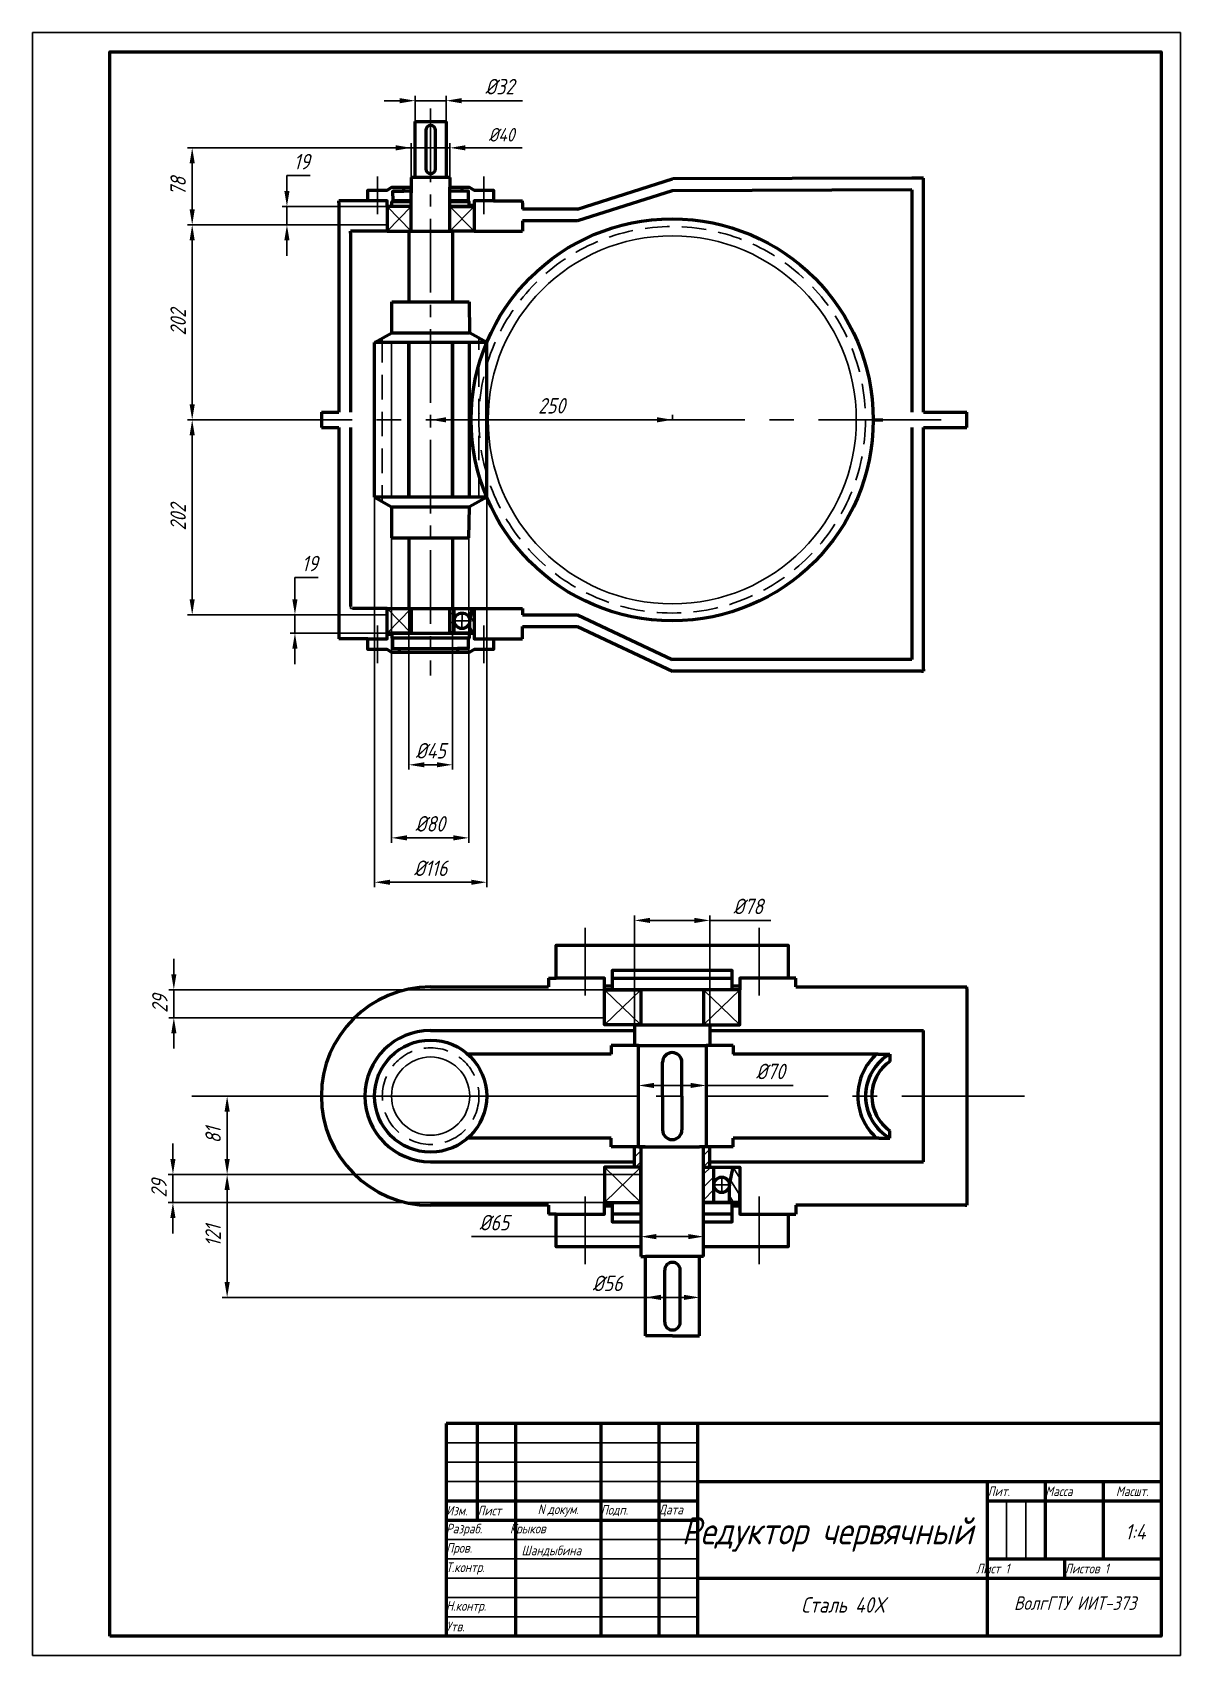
# Model space of a CAD drawing. Header units: millimetres. Extents: x -2503 to -2206, y -1923 to -1503.
import ezdxf

# ---------------------------------------------------------------- set-up
doc = ezdxf.new("R2010")
doc.units = ezdxf.units.MM
for name, pattern in [('осевая', [50.8, 31.75, -6.35, 6.35, -6.35]), ('осевая2', [28.575, 19.05, -3.175, 3.175, -3.175]), ('штриховая2', [9.525, 6.35, -3.175])]:
    doc.linetypes.add(name, pattern=pattern)
for name, color, linetype, lineweight in [('Основные', 7, 'Continuous', 53), ('Размеры', 7, 'Continuous', 25), ('РАМКА', 7, 'Continuous', 53), ('РАМКА1', 7, 'Continuous', 25), ('текст', 7, 'Continuous', 25), ('Тонкие', 7, 'Continuous', 25)]:
    doc.layers.add(name, color=color, linetype=linetype, lineweight=lineweight)
doc.styles.add('ADRF1', font='simplex.shx', dxfattribs={"width": 0.8, "oblique": 15})
doc.dimstyles.new('SO-25', dxfattribs={"dimtxt": 4, "dimasz": 4, "dimexe": 1.25, "dimexo": 0, "dimgap": 1.625, "dimtad": 1, "dimtoh": 1, "dimdec": 0, "dimtxsty": 'ADRF1', "dimcen": 2.5, "dimadec": 0, "dimazin": 0, "dimtfac": 1, "dimtdec": 0, "dimtmove": 0, "dimatfit": 3, "dimfxl": 1, "dimarcsym": 0})
pattern_1 = [(45, (-2503.1896, -1932.608), (-1.459292, 1.459292), [])]

# ---------------------------------------------------------------- blocks, each defined once
blk = doc.blocks.new('*D77')
at = {"layer": 'Defpoints', "color": 0, "transparency": 16777216}
for p in [(-2410.31, -1634.11), (-2390.31, -1634.11), (-2390.31, -1711.79)]:
    blk.add_point(p, dxfattribs=at)
at = {"layer": 'Тонкие', "color": 0, "lineweight": -2, "transparency": 16777216}
for p, q in [((-2410.31, -1634.11), (-2410.31, -1713.04)), ((-2390.31, -1634.11), (-2390.31, -1713.04)), ((-2406.31, -1711.79), (-2394.31, -1711.79))]:
    blk.add_line(p, q, dxfattribs=at)
at = {"layer": 'Тонкие', "color": 0, "transparency": 16777216}
for points in [[(-2406.31, -1711.12), (-2406.31, -1712.45), (-2410.31, -1711.79)], [(-2394.31, -1711.12), (-2394.31, -1712.45), (-2390.31, -1711.79)]]:
    blk.add_solid(points, dxfattribs=at)
at = {"layer": 'Тонкие', "color": 0, "transparency": 16777216, "insert": (-2400.31, -1708.16), "char_height": 4, "attachment_point": 5, "style": 'ADRF1'}
blk.add_mtext('%%C80', dxfattribs=at)
blk = doc.blocks.new('*D78')
at = {"layer": 'Defpoints', "color": 0, "transparency": 16777216}
for p in [(-2405.81, -1634.11), (-2394.56, -1634.11), (-2394.56, -1692.88)]:
    blk.add_point(p, dxfattribs=at)
at = {"layer": 'Тонкие', "color": 0, "lineweight": -2, "transparency": 16777216}
for p, q in [((-2405.81, -1634.11), (-2405.81, -1694.13)), ((-2394.56, -1634.11), (-2394.56, -1694.13)), ((-2401.81, -1692.88), (-2398.56, -1692.88))]:
    blk.add_line(p, q, dxfattribs=at)
at = {"layer": 'Тонкие', "color": 0, "transparency": 16777216}
for points in [[(-2401.81, -1692.21), (-2401.81, -1693.54), (-2405.81, -1692.88)], [(-2398.56, -1692.21), (-2398.56, -1693.54), (-2394.56, -1692.88)]]:
    blk.add_solid(points, dxfattribs=at)
at = {"layer": 'Тонкие', "color": 0, "transparency": 16777216, "insert": (-2400.19, -1689.25), "char_height": 4, "attachment_point": 5, "style": 'ADRF1'}
blk.add_mtext('%%C45', dxfattribs=at)
blk = doc.blocks.new('*D79')
at = {"layer": 'Defpoints', "color": 0, "transparency": 16777216}
for p in [(-2414.69, -1623.61), (-2385.69, -1623.61), (-2385.69, -1723.27)]:
    blk.add_point(p, dxfattribs=at)
at = {"layer": 'Тонкие', "color": 0, "lineweight": -2, "transparency": 16777216}
for p, q in [((-2414.69, -1623.61), (-2414.69, -1724.52)), ((-2385.69, -1623.61), (-2385.69, -1724.52)), ((-2410.69, -1723.27), (-2389.69, -1723.27))]:
    blk.add_line(p, q, dxfattribs=at)
at = {"layer": 'Тонкие', "color": 0, "transparency": 16777216}
for points in [[(-2410.69, -1722.61), (-2410.69, -1723.94), (-2414.69, -1723.27)], [(-2389.69, -1722.61), (-2389.69, -1723.94), (-2385.69, -1723.27)]]:
    blk.add_solid(points, dxfattribs=at)
at = {"layer": 'Тонкие', "color": 0, "transparency": 16777216, "insert": (-2400.19, -1719.65), "char_height": 4, "attachment_point": 5, "style": 'ADRF1'}
blk.add_mtext('%%C116', dxfattribs=at)
blk = doc.blocks.new('*D80')
at = {"layer": 'Defpoints', "color": 0, "transparency": 16777216}
for p in [(-2395.19, -1533.23), (-2405.19, -1554.8), (-2395.19, -1554.8)]:
    blk.add_point(p, dxfattribs=at)
at = {"layer": 'Тонкие', "color": 0, "lineweight": -2, "transparency": 16777216}
for p, q in [((-2405.19, -1554.8), (-2405.19, -1531.98)), ((-2395.19, -1554.8), (-2395.19, -1531.98)), ((-2409.19, -1533.23), (-2413.19, -1533.23)), ((-2405.19, -1533.23), (-2395.19, -1533.23)), ((-2391.19, -1533.23), (-2376.51, -1533.23))]:
    blk.add_line(p, q, dxfattribs=at)
at = {"layer": 'Тонкие', "color": 0, "transparency": 16777216}
for points in [[(-2409.19, -1532.56), (-2409.19, -1533.89), (-2405.19, -1533.23)], [(-2391.19, -1532.56), (-2391.19, -1533.89), (-2395.19, -1533.23)]]:
    blk.add_solid(points, dxfattribs=at)
at = {"layer": 'Тонкие', "color": 0, "transparency": 16777216, "insert": (-2381.85, -1529.85), "char_height": 3.5, "width": 8.6453, "attachment_point": 5, "style": 'ADRF1'}
blk.add_mtext('%%C40', dxfattribs=at)
blk = doc.blocks.new('*D81')
at = {"layer": 'Defpoints', "color": 0, "transparency": 16777216}
for p in [(-2400.19, -1603.61), (-2400.19, -1603.61), (-2337.61, -1603.61)]:
    blk.add_point(p, dxfattribs=at)
at = {"layer": 'Тонкие', "color": 0, "lineweight": -2, "transparency": 16777216}
for p, q in [((-2400.19, -1603.61), (-2400.19, -1602.36)), ((-2341.61, -1603.61), (-2396.19, -1603.61)), ((-2337.61, -1603.61), (-2337.61, -1602.36))]:
    blk.add_line(p, q, dxfattribs=at)
at = {"layer": 'Тонкие', "color": 0, "transparency": 16777216}
for points in [[(-2396.19, -1602.94), (-2396.19, -1604.27), (-2400.19, -1603.61)], [(-2341.61, -1602.94), (-2341.61, -1604.27), (-2337.61, -1603.61)]]:
    blk.add_solid(points, dxfattribs=at)
at = {"layer": 'Тонкие', "color": 0, "transparency": 16777216, "insert": (-2368.9, -1599.98), "char_height": 4, "attachment_point": 5, "style": 'ADRF1'}
blk.add_mtext('250', dxfattribs=at)
blk = doc.blocks.new('*D82')
at = {"layer": 'Defpoints', "color": 0, "transparency": 16777216}
for p in [(-2396.19, -1521.03), (-2404.19, -1526.42), (-2396.19, -1526.42)]:
    blk.add_point(p, dxfattribs=at)
at = {"layer": 'Тонкие', "color": 0, "lineweight": -2, "transparency": 16777216}
for p, q in [((-2404.19, -1526.42), (-2404.19, -1519.78)), ((-2396.19, -1526.42), (-2396.19, -1519.78)), ((-2408.19, -1521.03), (-2412.19, -1521.03)), ((-2404.19, -1521.03), (-2396.19, -1521.03)), ((-2392.19, -1521.03), (-2376.45, -1521.03))]:
    blk.add_line(p, q, dxfattribs=at)
at = {"layer": 'Тонкие', "color": 0, "transparency": 16777216}
for points in [[(-2408.19, -1520.36), (-2408.19, -1521.69), (-2404.19, -1521.03)], [(-2392.19, -1520.36), (-2392.19, -1521.69), (-2396.19, -1521.03)]]:
    blk.add_solid(points, dxfattribs=at)
at = {"layer": 'Тонкие', "color": 0, "transparency": 16777216, "insert": (-2382.32, -1517.4), "char_height": 4, "attachment_point": 5, "style": 'ADRF1'}
blk.add_mtext('%%C32', dxfattribs=at)
blk = doc.blocks.new('*D83')
at = {"layer": 'Defpoints', "color": 0, "transparency": 16777216}
for p in [(-2330.63, -1830.7), (-2344.63, -1840.63), (-2330.63, -1840.63)]:
    blk.add_point(p, dxfattribs=at)
at = {"layer": 'Тонкие', "color": 0, "lineweight": -2, "transparency": 16777216}
for p, q in [((-2344.63, -1830.7), (-2360.27, -1830.7)), ((-2344.63, -1840.63), (-2344.63, -1829.45)), ((-2334.63, -1830.7), (-2340.63, -1830.7)), ((-2330.63, -1840.63), (-2330.63, -1829.45))]:
    blk.add_line(p, q, dxfattribs=at)
at = {"layer": 'Тонкие', "color": 0, "transparency": 16777216}
for points in [[(-2340.63, -1830.03), (-2340.63, -1831.36), (-2344.63, -1830.7)], [(-2334.63, -1830.03), (-2334.63, -1831.36), (-2330.63, -1830.7)]]:
    blk.add_solid(points, dxfattribs=at)
at = {"layer": 'Тонкие', "color": 0, "transparency": 16777216, "insert": (-2354.45, -1827.07), "char_height": 4, "attachment_point": 5, "style": 'ADRF1'}
blk.add_mtext('%%C56', dxfattribs=at)
blk = doc.blocks.new('*D84')
at = {"layer": 'Defpoints', "color": 0, "transparency": 16777216}
for p in [(-2329.56, -1814.97), (-2345.81, -1820.13), (-2329.56, -1820.13)]:
    blk.add_point(p, dxfattribs=at)
at = {"layer": 'Тонкие', "color": 0, "lineweight": -2, "transparency": 16777216}
for p, q in [((-2345.81, -1820.13), (-2345.81, -1813.72)), ((-2329.56, -1820.13), (-2329.56, -1813.72)), ((-2345.81, -1814.97), (-2389.64, -1814.97)), ((-2333.56, -1814.97), (-2341.81, -1814.97))]:
    blk.add_line(p, q, dxfattribs=at)
at = {"layer": 'Тонкие', "color": 0, "transparency": 16777216}
for points in [[(-2341.81, -1814.3), (-2341.81, -1815.64), (-2345.81, -1814.97)], [(-2333.56, -1814.3), (-2333.56, -1815.64), (-2329.56, -1814.97)]]:
    blk.add_solid(points, dxfattribs=at)
at = {"layer": 'Тонкие', "color": 0, "transparency": 16777216, "insert": (-2383.74, -1811.35), "char_height": 4, "attachment_point": 5, "style": 'ADRF1'}
blk.add_mtext('%%C65', dxfattribs=at)
blk = doc.blocks.new('*D85')
at = {"layer": 'Defpoints', "color": 0, "transparency": 16777216}
for p in [(-2346.44, -1765.48), (-2328.94, -1765.48), (-2328.94, -1775.86)]:
    blk.add_point(p, dxfattribs=at)
at = {"layer": 'Тонкие', "color": 0, "lineweight": -2, "transparency": 16777216}
for p, q in [((-2346.44, -1765.48), (-2346.44, -1777.11)), ((-2328.94, -1765.48), (-2328.94, -1777.11)), ((-2342.44, -1775.86), (-2332.94, -1775.86)), ((-2328.94, -1775.86), (-2306.41, -1775.86))]:
    blk.add_line(p, q, dxfattribs=at)
at = {"layer": 'Тонкие', "color": 0, "transparency": 16777216}
for points in [[(-2342.44, -1775.19), (-2342.44, -1776.52), (-2346.44, -1775.86)], [(-2332.94, -1775.19), (-2332.94, -1776.52), (-2328.94, -1775.86)]]:
    blk.add_solid(points, dxfattribs=at)
at = {"layer": 'Тонкие', "color": 0, "transparency": 16777216, "insert": (-2312.28, -1772.23), "char_height": 4, "attachment_point": 5, "style": 'ADRF1'}
blk.add_mtext('%%C70', dxfattribs=at)
blk = doc.blocks.new('*D86')
at = {"layer": 'Defpoints', "color": 0, "transparency": 16777216}
for p in [(-2327.94, -1733.15), (-2347.44, -1765.48), (-2327.94, -1765.48)]:
    blk.add_point(p, dxfattribs=at)
at = {"layer": 'Тонкие', "color": 0, "lineweight": -2, "transparency": 16777216}
for p, q in [((-2347.44, -1765.48), (-2347.44, -1731.9)), ((-2343.44, -1733.15), (-2331.94, -1733.15)), ((-2327.94, -1765.48), (-2327.94, -1731.9)), ((-2327.94, -1733.15), (-2312.15, -1733.15))]:
    blk.add_line(p, q, dxfattribs=at)
at = {"layer": 'Тонкие', "color": 0, "transparency": 16777216}
for points in [[(-2343.44, -1732.48), (-2343.44, -1733.82), (-2347.44, -1733.15)], [(-2331.94, -1732.48), (-2331.94, -1733.82), (-2327.94, -1733.15)]]:
    blk.add_solid(points, dxfattribs=at)
at = {"layer": 'Тонкие', "color": 0, "transparency": 16777216, "insert": (-2318.05, -1729.53), "char_height": 4, "attachment_point": 5, "style": 'ADRF1'}
blk.add_mtext('%%C78', dxfattribs=at)
blk = doc.blocks.new('*D87')
at = {"layer": 'Defpoints', "color": 0, "transparency": 16777216}
for p in [(-2435.29, -1654.05), (-2411.44, -1654.05), (-2411.44, -1658.8)]:
    blk.add_point(p, dxfattribs=at)
at = {"layer": 'Тонкие', "color": 0, "lineweight": -2, "transparency": 16777216}
for p, q in [((-2435.29, -1650.05), (-2435.29, -1644.42)), ((-2435.29, -1644.42), (-2429.24, -1644.42)), ((-2411.44, -1654.05), (-2436.54, -1654.05)), ((-2435.29, -1658.8), (-2435.29, -1654.05)), ((-2411.44, -1658.8), (-2436.54, -1658.8)), ((-2435.29, -1662.8), (-2435.29, -1666.8))]:
    blk.add_line(p, q, dxfattribs=at)
at = {"layer": 'Тонкие', "color": 0, "transparency": 16777216}
for points in [[(-2435.96, -1650.05), (-2434.63, -1650.05), (-2435.29, -1654.05)], [(-2435.96, -1662.8), (-2434.63, -1662.8), (-2435.29, -1658.8)]]:
    blk.add_solid(points, dxfattribs=at)
at = {"layer": 'Тонкие', "color": 0, "transparency": 16777216, "insert": (-2431.46, -1640.8), "char_height": 4, "attachment_point": 5, "style": 'ADRF1'}
blk.add_mtext('19', dxfattribs=at)
blk = doc.blocks.new('*D88')
at = {"layer": 'Defpoints', "color": 0, "transparency": 16777216}
for p in [(-2411.44, -1548.42), (-2437.36, -1553.17), (-2411.44, -1553.17)]:
    blk.add_point(p, dxfattribs=at)
at = {"layer": 'Тонкие', "color": 0, "lineweight": -2, "transparency": 16777216}
for p, q in [((-2437.36, -1544.42), (-2437.36, -1540.42)), ((-2437.36, -1540.42), (-2431.31, -1540.42)), ((-2411.44, -1548.42), (-2438.61, -1548.42)), ((-2437.36, -1553.17), (-2437.36, -1548.42)), ((-2411.44, -1553.17), (-2438.61, -1553.17)), ((-2437.36, -1557.17), (-2437.36, -1561.17))]:
    blk.add_line(p, q, dxfattribs=at)
at = {"layer": 'Тонкие', "color": 0, "transparency": 16777216}
for points in [[(-2438.03, -1544.42), (-2436.7, -1544.42), (-2437.36, -1548.42)], [(-2438.03, -1557.17), (-2436.7, -1557.17), (-2437.36, -1553.17)]]:
    blk.add_solid(points, dxfattribs=at)
at = {"layer": 'Тонкие', "color": 0, "transparency": 16777216, "insert": (-2433.53, -1536.8), "char_height": 4, "attachment_point": 5, "style": 'ADRF1'}
blk.add_mtext('19', dxfattribs=at)
blk = doc.blocks.new('*D89')
at = {"layer": 'Defpoints', "color": 0, "transparency": 16777216}
for p in [(-2400.19, -1533.23), (-2461.87, -1553.17), (-2411.44, -1553.17)]:
    blk.add_point(p, dxfattribs=at)
at = {"layer": 'Тонкие', "color": 0, "lineweight": -2, "transparency": 16777216}
for p, q in [((-2400.19, -1533.23), (-2463.12, -1533.23)), ((-2461.87, -1537.23), (-2461.87, -1549.17)), ((-2411.44, -1553.17), (-2463.12, -1553.17))]:
    blk.add_line(p, q, dxfattribs=at)
at = {"layer": 'Тонкие', "color": 0, "transparency": 16777216}
for points in [[(-2462.54, -1537.23), (-2461.21, -1537.23), (-2461.87, -1533.23)], [(-2462.54, -1549.17), (-2461.21, -1549.17), (-2461.87, -1553.17)]]:
    blk.add_solid(points, dxfattribs=at)
at = {"layer": 'Тонкие', "color": 0, "transparency": 16777216, "insert": (-2465.5, -1543.2), "char_height": 4, "attachment_point": 5, "rotation": 90, "style": 'ADRF1'}
blk.add_mtext('78', dxfattribs=at)
blk = doc.blocks.new('*D90')
at = {"layer": 'Defpoints', "color": 0, "transparency": 16777216}
for p in [(-2411.44, -1553.17), (-2461.87, -1603.61), (-2428.44, -1603.61)]:
    blk.add_point(p, dxfattribs=at)
at = {"layer": 'Тонкие', "color": 0, "lineweight": -2, "transparency": 16777216}
for p, q in [((-2411.44, -1553.17), (-2463.12, -1553.17)), ((-2461.87, -1557.17), (-2461.87, -1599.61)), ((-2428.44, -1603.61), (-2463.12, -1603.61))]:
    blk.add_line(p, q, dxfattribs=at)
at = {"layer": 'Тонкие', "color": 0, "transparency": 16777216}
for points in [[(-2462.54, -1557.17), (-2461.21, -1557.17), (-2461.87, -1553.17)], [(-2462.54, -1599.61), (-2461.21, -1599.61), (-2461.87, -1603.61)]]:
    blk.add_solid(points, dxfattribs=at)
at = {"layer": 'Тонкие', "color": 0, "transparency": 16777216, "insert": (-2465.5, -1578.39), "char_height": 4, "attachment_point": 5, "rotation": 90, "style": 'ADRF1'}
blk.add_mtext('202', dxfattribs=at)
blk = doc.blocks.new('*D91')
at = {"layer": 'Defpoints', "color": 0, "transparency": 16777216}
for p in [(-2428.44, -1603.61), (-2461.87, -1654.05), (-2411.44, -1654.05)]:
    blk.add_point(p, dxfattribs=at)
at = {"layer": 'Тонкие', "color": 0, "lineweight": -2, "transparency": 16777216}
for p, q in [((-2428.44, -1603.61), (-2463.12, -1603.61)), ((-2461.87, -1607.61), (-2461.87, -1650.05)), ((-2411.44, -1654.05), (-2463.12, -1654.05))]:
    blk.add_line(p, q, dxfattribs=at)
at = {"layer": 'Тонкие', "color": 0, "transparency": 16777216}
for points in [[(-2462.54, -1607.61), (-2461.21, -1607.61), (-2461.87, -1603.61)], [(-2462.54, -1650.05), (-2461.21, -1650.05), (-2461.87, -1654.05)]]:
    blk.add_solid(points, dxfattribs=at)
at = {"layer": 'Тонкие', "color": 0, "transparency": 16777216, "insert": (-2465.5, -1628.83), "char_height": 4, "attachment_point": 5, "rotation": 90, "style": 'ADRF1'}
blk.add_mtext('202', dxfattribs=at)
blk = doc.blocks.new('*D92')
at = {"layer": 'Defpoints', "color": 0, "transparency": 16777216}
for p in [(-2466.85, -1798.88), (-2345.81, -1798.88), (-2345.81, -1806.13)]:
    blk.add_point(p, dxfattribs=at)
at = {"layer": 'Тонкие', "color": 0, "lineweight": -2, "transparency": 16777216}
for p, q in [((-2466.85, -1794.88), (-2466.85, -1790.88)), ((-2345.81, -1798.88), (-2468.1, -1798.88)), ((-2466.85, -1806.13), (-2466.85, -1798.88)), ((-2345.81, -1806.13), (-2468.1, -1806.13)), ((-2466.85, -1810.13), (-2466.85, -1814.13))]:
    blk.add_line(p, q, dxfattribs=at)
at = {"layer": 'Тонкие', "color": 0, "transparency": 16777216}
for points in [[(-2467.52, -1794.88), (-2466.19, -1794.88), (-2466.85, -1798.88)], [(-2467.52, -1810.13), (-2466.19, -1810.13), (-2466.85, -1806.13)]]:
    blk.add_solid(points, dxfattribs=at)
at = {"layer": 'Тонкие', "color": 0, "transparency": 16777216, "insert": (-2470.48, -1802.51), "char_height": 4, "attachment_point": 5, "rotation": 90, "style": 'ADRF1'}
blk.add_mtext('29', dxfattribs=at)
blk = doc.blocks.new('*D93')
at = {"layer": 'Defpoints', "color": 0, "transparency": 16777216}
for p in [(-2452.83, -1778.61), (-2346.44, -1778.61), (-2345.81, -1798.88)]:
    blk.add_point(p, dxfattribs=at)
at = {"layer": 'Тонкие', "color": 0, "lineweight": -2, "transparency": 16777216}
for p, q in [((-2346.44, -1778.61), (-2454.08, -1778.61)), ((-2452.83, -1794.88), (-2452.83, -1782.61)), ((-2345.81, -1798.88), (-2454.08, -1798.88))]:
    blk.add_line(p, q, dxfattribs=at)
at = {"layer": 'Тонкие', "color": 0, "transparency": 16777216}
for points in [[(-2453.5, -1782.61), (-2452.16, -1782.61), (-2452.83, -1778.61)], [(-2453.5, -1794.88), (-2452.16, -1794.88), (-2452.83, -1798.88)]]:
    blk.add_solid(points, dxfattribs=at)
at = {"layer": 'Тонкие', "color": 0, "transparency": 16777216, "insert": (-2456.45, -1788.75), "char_height": 4, "attachment_point": 5, "rotation": 90, "style": 'ADRF1'}
blk.add_mtext('81', dxfattribs=at)
blk = doc.blocks.new('*D94')
at = {"layer": 'Defpoints', "color": 0, "transparency": 16777216}
for p in [(-2355.19, -1751.08), (-2466.62, -1758.33), (-2355.19, -1758.33)]:
    blk.add_point(p, dxfattribs=at)
at = {"layer": 'Тонкие', "color": 0, "lineweight": -2, "transparency": 16777216}
for p, q in [((-2466.62, -1747.08), (-2466.62, -1743.08)), ((-2355.19, -1751.08), (-2467.87, -1751.08)), ((-2466.62, -1751.08), (-2466.62, -1758.33)), ((-2355.19, -1758.33), (-2467.87, -1758.33)), ((-2466.62, -1762.33), (-2466.62, -1766.33))]:
    blk.add_line(p, q, dxfattribs=at)
at = {"layer": 'Тонкие', "color": 0, "transparency": 16777216}
for points in [[(-2467.28, -1747.08), (-2465.95, -1747.08), (-2466.62, -1751.08)], [(-2467.28, -1762.33), (-2465.95, -1762.33), (-2466.62, -1758.33)]]:
    blk.add_solid(points, dxfattribs=at)
at = {"layer": 'Тонкие', "color": 0, "transparency": 16777216, "insert": (-2470.24, -1754.71), "char_height": 4, "attachment_point": 5, "rotation": 90, "style": 'ADRF1'}
blk.add_mtext('29', dxfattribs=at)
blk = doc.blocks.new('*D95')
at = {"layer": 'Defpoints', "color": 0, "transparency": 16777216}
for p in [(-2452.83, -1798.88), (-2345.81, -1798.88), (-2337.68, -1830.7)]:
    blk.add_point(p, dxfattribs=at)
at = {"layer": 'Тонкие', "color": 0, "lineweight": -2, "transparency": 16777216}
for p, q in [((-2345.81, -1798.88), (-2454.08, -1798.88)), ((-2452.83, -1826.7), (-2452.83, -1802.88)), ((-2337.68, -1830.7), (-2454.08, -1830.7))]:
    blk.add_line(p, q, dxfattribs=at)
at = {"layer": 'Тонкие', "color": 0, "transparency": 16777216}
for points in [[(-2453.5, -1802.88), (-2452.16, -1802.88), (-2452.83, -1798.88)], [(-2453.5, -1826.7), (-2452.16, -1826.7), (-2452.83, -1830.7)]]:
    blk.add_solid(points, dxfattribs=at)
at = {"layer": 'Тонкие', "color": 0, "transparency": 16777216, "insert": (-2456.45, -1814.79), "char_height": 4, "attachment_point": 5, "rotation": 90, "style": 'ADRF1'}
blk.add_mtext('121', dxfattribs=at)

msp = doc.modelspace()

# ---------------------------------------------------------------- hatches: boundary and pattern name
at = {"layer": 'Тонкие'}
h = msp.add_hatch(dxfattribs=at)
h.set_pattern_fill('ANSI31', color=256, scale=0.52)
h.set_pattern_definition([(45, (-2503.1896, -1932.608), (-1.167433, 1.167433), [])])
h.paths.add_polyline_path([(-2395.19, -1658.8), (-2394.06, -1658.8), (-2394.06, -1652.42), (-2395.19, -1652.42)])
h = msp.add_hatch(dxfattribs=at)
h.set_pattern_fill('ANSI31', color=256, scale=0.45, angle=75)
h.set_pattern_definition([(120, (-2503.1896, -1932.608), (-1.237334, -0.714375), [])])
h.paths.add_polyline_path([(-2388.94, -1652.42), (-2389.37, -1652.42), (-2390.06, -1655.61), (-2390.06, -1658.8), (-2388.94, -1658.8)])
h = msp.add_hatch(dxfattribs=at)
h.set_pattern_fill('ANSI31', color=256, scale=0.65)
h.set_pattern_definition(pattern_1)
h.paths.add_polyline_path([(-2345.81, -1791.73), (-2346.44, -1791.73), (-2347.44, -1791.73), (-2347.44, -1797.01), (-2345.81, -1797.01)])
h = msp.add_hatch(dxfattribs=at)
h.set_pattern_fill('ANSI31', color=256, scale=0.65)
h.set_pattern_definition(pattern_1)
h.paths.add_polyline_path([(-2327.94, -1791.73), (-2329.56, -1791.73), (-2329.56, -1797.01), (-2327.94, -1797.01)])
h = msp.add_hatch(dxfattribs=at)
h.set_pattern_fill('ANSI31', color=256, scale=0.74)
h.set_pattern_definition([(45, (-2503.1896, -1932.608), (-1.661347, 1.661347), [])])
h.paths.add_polyline_path([(-2326.88, -1797.01), (-2329.56, -1797.01), (-2329.56, -1806.13), (-2326.88, -1806.13)])
h = msp.add_hatch(dxfattribs=at)
h.set_pattern_fill('ANSI31', color=256, scale=0.74, angle=77)
h.set_pattern_definition([(122, (-2503.1896, -1932.608), (-1.99249, -1.245045), [])])
h.paths.add_polyline_path([(-2320.19, -1797.01), (-2321.89, -1797.01), (-2322.88, -1801.57), (-2322.88, -1806.13), (-2320.19, -1806.13)])

# ---------------------------------------------------------------- linework, layer by layer
at = {"layer": 'Основные'}
for p, q in [((-2404.19, -1540.92), (-2404.19, -1526.42)), ((-2404.19, -1526.42), (-2396.19, -1526.42)), ((-2401.44, -1528.67), (-2401.44, -1538.67)), ((-2398.94, -1538.67), (-2398.94, -1528.67)), ((-2396.19, -1526.42), (-2396.19, -1540.92)), ((-2405.19, -1540.92), (-2405.19, -1544.89)), ((-2395.19, -1540.92), (-2405.19, -1540.92)), ((-2395.19, -1540.92), (-2395.19, -1543.42)), ((-2362.16, -1549.11), (-2337.59, -1541.26)), ((-2275.69, -1541.11), (-2337.59, -1541.26)), ((-2272.69, -1541.11), (-2275.69, -1541.11)), ((-2272.69, -1601.61), (-2272.69, -1541.11)), ((-2405.19, -1548.42), (-2405.19, -1543.42)), ((-2395.19, -1548.42), (-2395.19, -1543.42)), ((-2337.69, -1544.33), (-2362.16, -1552.11)), ((-2275.69, -1544.11), (-2337.69, -1544.33)), ((-2275.69, -1544.11), (-2275.69, -1601.61)), ((-2423.44, -1546.92), (-2423.94, -1546.92)), ((-2423.94, -1547.42), (-2423.94, -1546.92)), ((-2423.94, -1547.42), (-2423.94, -1601.61)), ((-2416.44, -1546.92), (-2423.44, -1546.92)), ((-2405.19, -1546.92), (-2409.91, -1546.92)), ((-2390.36, -1546.92), (-2395.19, -1546.92)), ((-2383.94, -1546.92), (-2376.94, -1546.92)), ((-2376.94, -1546.92), (-2376.44, -1546.92)), ((-2376.44, -1547.42), (-2376.44, -1546.92)), ((-2376.44, -1547.42), (-2376.44, -1549.11)), ((-2367.98, -1549.11), (-2376.44, -1549.11)), ((-2362.16, -1549.11), (-2367.98, -1549.11)), ((-2362.16, -1549.11), (-2362.16, -1549.11)), ((-2362.16, -1552.11), (-2376.46, -1552.11)), ((-2376.46, -1552.11), (-2376.46, -1554.3)), ((-2362.16, -1552.11), (-2362.16, -1552.11)), ((-2420.44, -1554.8), (-2420.94, -1554.8)), ((-2420.94, -1555.3), (-2420.94, -1554.8)), ((-2420.94, -1555.3), (-2420.94, -1601.61)), ((-2411.44, -1554.8), (-2420.44, -1554.8)), ((-2405.81, -1554.8), (-2405.81, -1573.11)), ((-2405.81, -1554.8), (-2394.56, -1554.8)), ((-2394.56, -1554.8), (-2394.56, -1573.11)), ((-2388.94, -1554.8), (-2376.96, -1554.8)), ((-2376.96, -1554.8), (-2376.46, -1554.8)), ((-2376.46, -1554.3), (-2376.46, -1554.8)), ((-2410.25, -1581.11), (-2410.25, -1573.11)), ((-2410.25, -1573.11), (-2390.25, -1573.11)), ((-2390.25, -1573.11), (-2390.13, -1581.11)), ((-2414.69, -1583.61), (-2410.25, -1581.11)), ((-2410.25, -1581.11), (-2390.13, -1581.11)), ((-2385.69, -1583.61), (-2390.13, -1581.11)), ((-2414.69, -1623.61), (-2414.69, -1583.61)), ((-2385.69, -1583.61), (-2414.69, -1583.61)), ((-2390.19, -1583.61), (-2410.19, -1583.61)), ((-2405.81, -1623.61), (-2405.81, -1583.61)), ((-2405.81, -1583.61), (-2405.81, -1623.61)), ((-2394.56, -1623.61), (-2394.56, -1583.61)), ((-2394.56, -1583.61), (-2394.56, -1623.61)), ((-2385.69, -1623.61), (-2385.69, -1583.61)), ((-2428.44, -1601.61), (-2423.94, -1601.61)), ((-2428.44, -1601.61), (-2428.44, -1605.61)), ((-2285.69, -1603.61), (-2283.19, -1603.61)), ((-2285.69, -1603.61), (-2283.19, -1603.61)), ((-2272.69, -1601.61), (-2261.44, -1601.61)), ((-2261.44, -1605.61), (-2261.44, -1601.61)), ((-2428.44, -1605.61), (-2423.94, -1605.61)), ((-2423.94, -1605.61), (-2423.94, -1659.8)), ((-2420.94, -1605.61), (-2420.94, -1651.92)), ((-2275.69, -1605.61), (-2275.69, -1665.61)), ((-2272.69, -1605.61), (-2261.44, -1605.61)), ((-2272.69, -1668.11), (-2272.69, -1605.61)), ((-2385.69, -1623.61), (-2414.69, -1623.61)), ((-2414.69, -1623.61), (-2410.31, -1626.11)), ((-2385.69, -1623.61), (-2390.13, -1626.11)), ((-2410.31, -1626.11), (-2410.31, -1634.11)), ((-2410.31, -1626.11), (-2390.13, -1626.11)), ((-2390.31, -1634.11), (-2390.13, -1626.11)), ((-2410.31, -1634.11), (-2390.31, -1634.11)), ((-2405.81, -1634.11), (-2405.81, -1652.42)), ((-2394.56, -1634.11), (-2394.56, -1652.42)), ((-2411.44, -1652.42), (-2420.44, -1652.42)), ((-2405.19, -1652.42), (-2395.19, -1652.42)), ((-2394.06, -1658.8), (-2394.06, -1652.42)), ((-2390.06, -1655.61), (-2389.37, -1652.42)), ((-2388.94, -1652.42), (-2383.94, -1652.42)), ((-2383.94, -1652.42), (-2376.46, -1652.42)), ((-2376.46, -1652.42), (-2376.46, -1654.11)), ((-2376.46, -1654.11), (-2362.16, -1654.11)), ((-2362.16, -1654.11), (-2337.69, -1665.61)), ((-2390.06, -1658.8), (-2390.06, -1655.61)), ((-2376.46, -1657.11), (-2362.16, -1657.11)), ((-2376.46, -1660.3), (-2376.46, -1657.11)), ((-2362.16, -1657.11), (-2337.63, -1668.61)), ((-2423.94, -1659.8), (-2423.94, -1660.3)), ((-2423.44, -1660.3), (-2423.94, -1660.3)), ((-2416.44, -1660.3), (-2423.44, -1660.3)), ((-2383.94, -1660.3), (-2376.46, -1660.3)), ((-2275.69, -1665.61), (-2337.69, -1665.61)), ((-2273.19, -1668.61), (-2337.63, -1668.61)), ((-2273.19, -1668.61), (-2272.69, -1668.61)), ((-2272.69, -1668.11), (-2272.69, -1668.61)), ((-2400.19, -1750.36), (-2369.69, -1750.36)), ((-2369.69, -1748.08), (-2369.69, -1750.36)), ((-2369.69, -1748.08), (-2367.69, -1748.08)), ((-2353.19, -1748.08), (-2322.19, -1748.08)), ((-2345.81, -1751.08), (-2352.49, -1751.08)), ((-2305.69, -1748.08), (-2307.69, -1748.08)), ((-2305.69, -1750.36), (-2305.69, -1748.08)), ((-2305.69, -1750.36), (-2261.94, -1750.36)), ((-2272.69, -1750.36), (-2272.69, -1750.36)), ((-2261.94, -1750.36), (-2261.44, -1750.36)), ((-2261.44, -1750.86), (-2261.44, -1750.36)), ((-2261.44, -1750.86), (-2261.44, -1806.36)), ((-2400.19, -1761.61), (-2347.44, -1761.61)), ((-2347.44, -1760.21), (-2347.44, -1765.48)), ((-2347.44, -1760.21), (-2327.94, -1760.21)), ((-2327.94, -1760.21), (-2327.94, -1765.48)), ((-2327.94, -1761.61), (-2272.69, -1761.61)), ((-2272.69, -1795.61), (-2272.69, -1761.61)), ((-2353.44, -1767.73), (-2390.6, -1767.73)), ((-2353.44, -1765.48), (-2353.44, -1767.73)), ((-2346.44, -1765.48), (-2353.44, -1765.48)), ((-2346.44, -1791.73), (-2346.44, -1765.48)), ((-2346.44, -1765.48), (-2328.94, -1765.48)), ((-2321.94, -1765.48), (-2328.94, -1765.48)), ((-2328.94, -1765.48), (-2328.94, -1791.73)), ((-2321.94, -1765.48), (-2321.94, -1767.73)), ((-2284.38, -1767.73), (-2321.94, -1767.73)), ((-2284.38, -1767.73), (-2281.35, -1767.73)), ((-2281.35, -1767.73), (-2281.35, -1769.65)), ((-2340.19, -1778.61), (-2340.19, -1769.86)), ((-2335.19, -1778.61), (-2335.19, -1769.86)), ((-2340.19, -1778.61), (-2340.19, -1787.36)), ((-2335.19, -1778.61), (-2335.19, -1787.36)), ((-2281.35, -1789.48), (-2281.35, -1787.57)), ((-2353.44, -1789.48), (-2390.6, -1789.48)), ((-2353.44, -1791.73), (-2353.44, -1789.48)), ((-2344.66, -1791.73), (-2353.44, -1791.73)), ((-2347.44, -1797.01), (-2347.44, -1791.73)), ((-2346.44, -1791.73), (-2330.67, -1791.73)), ((-2345.81, -1791.73), (-2345.81, -1820.13)), ((-2321.94, -1791.73), (-2330.67, -1791.73)), ((-2329.56, -1820.13), (-2329.56, -1791.73)), ((-2327.94, -1797.01), (-2327.94, -1791.73)), ((-2284.27, -1789.48), (-2321.94, -1789.48)), ((-2321.94, -1791.73), (-2321.94, -1789.48)), ((-2284.27, -1789.48), (-2281.35, -1789.48)), ((-2400.19, -1795.61), (-2347.44, -1795.61)), ((-2327.94, -1796.56), (-2327.97, -1796.41)), ((-2327.94, -1795.61), (-2272.69, -1795.61)), ((-2326.88, -1806.13), (-2326.88, -1797.01)), ((-2322.88, -1801.57), (-2321.89, -1797.01)), ((-2322.88, -1806.13), (-2322.88, -1801.57)), ((-2320.19, -1806.13), (-2320.19, -1803.09)), ((-2372.69, -1806.86), (-2400.19, -1806.86)), ((-2369.69, -1806.86), (-2400.19, -1806.86)), ((-2369.69, -1806.86), (-2369.69, -1809.13)), ((-2367.69, -1809.13), (-2369.69, -1809.13)), ((-2345.81, -1809.13), (-2353.19, -1809.13)), ((-2322.19, -1809.13), (-2329.56, -1809.13)), ((-2307.69, -1809.13), (-2305.69, -1809.13)), ((-2261.94, -1806.86), (-2305.69, -1806.86)), ((-2305.69, -1806.86), (-2305.69, -1809.13)), ((-2261.94, -1806.86), (-2261.44, -1806.86)), ((-2261.44, -1806.36), (-2261.44, -1806.86)), ((-2345.81, -1820.13), (-2344.63, -1820.13)), ((-2344.63, -1840.63), (-2344.63, -1820.13)), ((-2330.63, -1820.13), (-2344.63, -1820.13)), ((-2330.63, -1840.63), (-2330.63, -1820.13)), ((-2329.56, -1820.13), (-2330.63, -1820.13)), ((-2339.63, -1837.13), (-2339.63, -1823.63)), ((-2335.63, -1837.13), (-2335.63, -1823.63)), ((-2337.63, -1840.63), (-2344.63, -1840.63)), ((-2337.63, -1840.63), (-2330.63, -1840.63))]:
    msp.add_line(p, q, dxfattribs=at)
for points in [[(-2483.19, -1918.37), (-2483.19, -1508.37), (-2211.19, -1508.37), (-2211.19, -1918.37)], [(-2405.19, -1554.8), (-2405.19, -1548.42), (-2411.44, -1548.42), (-2411.44, -1554.8)], [(-2395.19, -1548.42), (-2388.94, -1548.42), (-2388.94, -1554.8), (-2395.19, -1554.8)], [(-2411.44, -1658.8), (-2411.44, -1652.42), (-2405.19, -1652.42), (-2405.19, -1658.8)], [(-2388.94, -1658.8), (-2395.19, -1658.8), (-2395.19, -1652.42), (-2388.94, -1652.42)], [(-2322.19, -1751.08), (-2353.19, -1751.08), (-2355.19, -1751.08), (-2355.19, -1748.08), (-2367.69, -1748.08), (-2367.69, -1739.58), (-2307.69, -1739.58), (-2307.69, -1748.08), (-2320.19, -1748.08), (-2320.19, -1751.08)], [(-2355.19, -1751.08), (-2345.81, -1751.08), (-2345.81, -1760.21), (-2355.19, -1760.21)], [(-2320.19, -1751.08), (-2329.56, -1751.08), (-2329.56, -1760.21), (-2320.19, -1760.21)], [(-2345.81, -1797.01), (-2355.19, -1797.01), (-2355.19, -1806.13), (-2345.81, -1806.13)], [(-2320.19, -1806.13), (-2329.56, -1806.13), (-2329.56, -1797.01), (-2320.19, -1797.01)]]:
    msp.add_lwpolyline(points, close=True, dxfattribs=at)
for points in [[(-2410.19, -1548.42), (-2411.44, -1548.42), (-2411.44, -1546.92), (-2412.69, -1546.92), (-2416.44, -1546.92), (-2416.44, -1544.17), (-2411.44, -1544.17), (-2410.19, -1543.42), (-2405.19, -1543.42)], [(-2405.19, -1547.17), (-2410.19, -1547.17), (-2409.91, -1546.92), (-2409.94, -1544.42), (-2407.15, -1544.42), (-2407.15, -1543.42)], [(-2405.19, -1544.42), (-2409.94, -1544.42)], [(-2395.19, -1543.42), (-2390.19, -1543.42), (-2388.94, -1544.17), (-2383.94, -1544.17), (-2383.94, -1546.92), (-2388.94, -1546.92), (-2388.94, -1548.42), (-2390.19, -1548.42)], [(-2390.19, -1547.17), (-2390.36, -1546.92), (-2390.36, -1544.42), (-2395.19, -1544.42)], [(-2390.44, -1544.42), (-2392.07, -1544.42), (-2392.07, -1543.42)], [(-2405.19, -1548.42), (-2410.19, -1548.42), (-2410.19, -1548.17), (-2410.19, -1547.17)], [(-2388.94, -1548.17), (-2390.19, -1548.17), (-2390.19, -1547.17), (-2395.19, -1547.17)], [(-2390.19, -1548.17), (-2390.19, -1548.42), (-2395.19, -1548.42)], [(-2390.13, -1623.61), (-2390.17, -1583.61)], [(-2390.19, -1658.8), (-2388.94, -1658.8), (-2388.94, -1660.3), (-2387.69, -1660.3), (-2383.94, -1660.3), (-2383.94, -1663.05), (-2388.94, -1663.05), (-2390.19, -1663.8), (-2410.19, -1663.8), (-2411.44, -1663.05), (-2416.44, -1663.05), (-2416.44, -1660.3), (-2411.44, -1660.3), (-2411.44, -1658.8), (-2410.19, -1658.8)], [(-2410.19, -1659.05), (-2410.19, -1658.8), (-2390.19, -1658.8), (-2390.19, -1659.05), (-2390.19, -1660.05)], [(-2411.44, -1659.05), (-2410.19, -1659.05), (-2410.19, -1660.05), (-2390.19, -1660.05), (-2390.47, -1660.3), (-2390.44, -1662.8), (-2393.23, -1662.8), (-2393.23, -1663.8)], [(-2410.19, -1660.05), (-2410.02, -1660.3), (-2410.02, -1662.8), (-2390.44, -1662.8)], [(-2409.94, -1662.8), (-2408.3, -1662.8), (-2408.3, -1663.8)], [(-2322.19, -1750.08), (-2322.19, -1746.08), (-2353.19, -1746.08), (-2353.19, -1750.08)], [(-2355.19, -1750.08), (-2353.19, -1750.08), (-2353.19, -1751.08)], [(-2322.19, -1751.08), (-2322.19, -1750.08), (-2320.19, -1750.08)], [(-2345.81, -1817.63), (-2367.69, -1817.63), (-2367.69, -1809.13), (-2355.19, -1809.13), (-2355.19, -1806.13), (-2353.19, -1806.13), (-2345.81, -1806.13)], [(-2353.19, -1806.13), (-2353.19, -1807.13), (-2355.19, -1807.13)], [(-2353.19, -1807.13), (-2353.19, -1811.13), (-2345.81, -1811.13)], [(-2329.56, -1806.13), (-2322.19, -1806.13), (-2320.19, -1806.13), (-2320.19, -1809.13), (-2307.69, -1809.13), (-2307.69, -1817.63), (-2329.56, -1817.63)], [(-2329.56, -1811.13), (-2322.19, -1811.13), (-2322.19, -1807.13)], [(-2320.19, -1807.13), (-2322.19, -1807.13), (-2322.19, -1806.13)]]:
    msp.add_lwpolyline(points, dxfattribs=at)
for centre, radius in [((-2337.69, -1603.61), 52), ((-2392.06, -1655.61), 2), ((-2400.19, -1778.61), 14.5), ((-2324.88, -1801.57), 2)]:
    msp.add_circle(centre, radius, dxfattribs=at)
for centre, radius, start, end in [((-2400.19, -1528.67), 1.25, 0, 180), ((-2400.19, -1538.67), 1.25, 180, 0), ((-2400.19, -1778.61), 28.25, 90, 270), ((-2400.19, -1778.61), 17, 90, 270), ((-2337.69, -1769.86), 2.5, 0, 180), ((-2275.19, -1778.61), 14.5, 131.4096, 228.5904), ((-2275.19, -1778.61), 12.5, 119.5414, 240.4586), ((-2275.19, -1778.61), 12.5, 130.2041, 230.1236), ((-2275.19, -1778.61), 10.88, 124.5222, 235.4778), ((-2275.19, -1778.61), 10.88, 130.2041, 230.1236), ((-2337.69, -1787.36), 2.5, 180, 0), ((-2337.63, -1823.63), 2, 0, 180), ((-2337.63, -1837.13), 2, 180, 360)]:
    msp.add_arc(centre, radius, start, end, dxfattribs=at)
at = {"layer": 'Размеры'}
for p, q in [((-2400.19, -1533.23), (-2451.39, -1533.23)), ((-2420.94, -1651.92), (-2420.94, -1652.42)), ((-2420.44, -1652.42), (-2420.94, -1652.42)), ((-2392.08, -1657.61), (-2392.07, -1653.61)), ((-2390.06, -1655.61), (-2394.06, -1655.61)), ((-2326.88, -1801.57), (-2322.88, -1801.57)), ((-2324.88, -1803.57), (-2324.88, -1799.57))]:
    msp.add_line(p, q, dxfattribs=at)
at = {"layer": 'РАМКА'}
for p, q in [((-2396.19, -1863.37), (-2396.19, -1918.37)), ((-2211.19, -1863.37), (-2396.19, -1863.37)), ((-2388.19, -1863.37), (-2388.19, -1888.37)), ((-2378.19, -1863.37), (-2378.19, -1918.37)), ((-2356.19, -1863.37), (-2356.19, -1918.37)), ((-2341.19, -1863.37), (-2341.19, -1918.37)), ((-2331.19, -1863.37), (-2331.19, -1918.37)), ((-2331.19, -1878.37), (-2211.19, -1878.37)), ((-2256.19, -1878.37), (-2256.19, -1918.37)), ((-2241.19, -1878.37), (-2241.19, -1898.37)), ((-2226.19, -1878.37), (-2226.19, -1898.37)), ((-2396.19, -1883.37), (-2331.19, -1883.37)), ((-2256.19, -1883.37), (-2211.19, -1883.37)), ((-2396.19, -1888.37), (-2331.19, -1888.37)), ((-2256.19, -1898.37), (-2211.19, -1898.37)), ((-2236.19, -1898.37), (-2236.19, -1903.37)), ((-2331.19, -1903.37), (-2211.19, -1903.37))]:
    msp.add_line(p, q, dxfattribs=at)
at = {"layer": 'РАМКА1'}
for p, q in [((-2503.19, -1923.37), (-2503.19, -1503.37)), ((-2503.19, -1503.37), (-2206.19, -1503.37)), ((-2206.19, -1503.37), (-2206.19, -1923.37)), ((-2396.19, -1868.37), (-2331.19, -1868.37)), ((-2396.19, -1873.37), (-2331.19, -1873.37)), ((-2331.19, -1878.37), (-2396.19, -1878.37)), ((-2251.19, -1883.37), (-2251.19, -1898.37)), ((-2246.19, -1883.37), (-2246.19, -1898.37)), ((-2396.19, -1893.37), (-2331.19, -1893.37)), ((-2396.19, -1898.37), (-2331.19, -1898.37)), ((-2331.19, -1903.37), (-2396.19, -1903.37)), ((-2396.19, -1908.37), (-2331.19, -1908.37)), ((-2396.19, -1913.37), (-2331.19, -1913.37)), ((-2206.19, -1923.37), (-2503.19, -1923.37))]:
    msp.add_line(p, q, dxfattribs=at)
at = {"layer": 'Тонкие', "linetype": 'осевая2'}
msp.add_line((-2400.19, -1523.04), (-2400.19, -1669.75), dxfattribs=at)
at = {"layer": 'Тонкие'}
for p, q in [((-2413.94, -1550.42), (-2413.94, -1540.67)), ((-2386.44, -1540.67), (-2386.44, -1550.42)), ((-2405.19, -1548.42), (-2411.44, -1554.8)), ((-2411.44, -1548.42), (-2405.19, -1554.8)), ((-2388.94, -1548.42), (-2395.19, -1554.8)), ((-2395.19, -1548.42), (-2388.94, -1554.8)), ((-2410.31, -1581.14), (-2410.31, -1581.11)), ((-2410.31, -1623.61), (-2410.31, -1583.61)), ((-2411.44, -1658.8), (-2405.19, -1652.42)), ((-2411.44, -1652.42), (-2405.19, -1658.8)), ((-2413.94, -1666.55), (-2413.94, -1656.8)), ((-2386.44, -1656.8), (-2386.44, -1666.55)), ((-2360.19, -1735.06), (-2360.19, -1752.61)), ((-2315.19, -1752.61), (-2315.19, -1735.06)), ((-2345.81, -1751.08), (-2355.19, -1760.21)), ((-2355.19, -1751.08), (-2345.81, -1760.21)), ((-2320.19, -1751.08), (-2329.56, -1760.21)), ((-2329.56, -1751.08), (-2320.19, -1760.21)), ((-2345.81, -1797.01), (-2355.19, -1806.13)), ((-2355.19, -1797.01), (-2345.81, -1806.13)), ((-2350.5, -1801.57), (-2345.81, -1806.13)), ((-2360.19, -1804.58), (-2360.19, -1822.13)), ((-2315.19, -1822.13), (-2315.19, -1804.58))]:
    msp.add_line(p, q, dxfattribs=at)
at = {"layer": 'Тонкие', "linetype": 'штриховая2'}
for p, q in [((-2412.69, -1582.46), (-2412.69, -1624.75)), ((-2387.69, -1623.61), (-2387.69, -1582.48))]:
    msp.add_line(p, q, dxfattribs=at)
at = {"layer": 'Тонкие', "linetype": 'осевая'}
for p, q in [((-2268.11, -1603.61), (-2442.67, -1603.61)), ((-2246.58, -1778.61), (-2461.97, -1778.61))]:
    msp.add_line(p, q, dxfattribs=at)
at = {"layer": 'Тонкие', "linetype": 'штриховая2', "lineweight": -3}
msp.add_circle((-2337.69, -1603.61), 50, dxfattribs=at)
at = {"layer": 'Тонкие'}
for centre, radius in [((-2337.69, -1603.61), 47.62), ((-2400.19, -1778.61), 10.12)]:
    msp.add_circle(centre, radius, dxfattribs=at)
at = {"layer": 'Тонкие', "linetype": 'штриховая2'}
msp.add_circle((-2400.19, -1778.61), 12.5, dxfattribs=at)

# ---------------------------------------------------------------- texts
at = {"layer": 'текст', "attachment_point": 5, "style": 'ADRF1'}
for s, insert, char_height, width in [('\\pxqj;Лит.', (-2248.69, -1880.87), 2.5, 15), ('\\pxqj;Масса', (-2233.69, -1880.87), 2.5, 15), ('Масшт.', (-2218.69, -1880.87), 2.5, 15), ('\\pxqj;Изм.', (-2392.19, -1885.87), 2.5, 8), ('\\pxqj;Лист', (-2383.19, -1885.87), 2.5, 10), ('N{\\fArial|b0|i0|c204|p34; }докум.', (-2367.19, -1885.87), 2.5, 22), ('\\pxqj;Подп.', (-2348.69, -1885.87), 2.5, 15), ('\\pxqj;Дата', (-2336.19, -1885.87), 2.5, 10), ('\\pxqj;Разраб.', (-2387.19, -1890.87), 2.5, 18), ('\\pxqj;Крыков', (-2370.69, -1890.87), 2.5, 18), ('Редуктор червячный', (-2297.57, -1892.07), 7, 75), ('1:4', (-2217.88, -1891.36), 4, 15), ('\\pxqj;Пров.', (-2387.19, -1895.87), 2.5, 18), ('\\pxqj;Шандыбина', (-2367.69, -1896.37), 2.5, 18), ('\\pxqj;Т.контр.', (-2387.19, -1900.87), 2.5, 18), ('\\pxqj;Лист 1', (-2249.11, -1900.87), 2.5, 20), ('\\pxqj;Листов 1', (-2223.69, -1900.87), 2.5, 25), ('\\pxqj;Н.контр.', (-2387.19, -1910.87), 2.5, 18), ('\\pxqc;Сталь 40X \\P\\pq*; ', (-2293.46, -1913.61), 4, 77.6356), ('ВолгГТУ ИИТ-373', (-2233.46, -1909.81), 3.5, 77.6356), ('\\pxqj;Утв.', (-2387.19, -1915.87), 2.5, 18)]:
    msp.add_mtext(s, dxfattribs=dict(at, insert=insert, char_height=char_height, width=width))

# ---------------------------------------------------------------- dimensions: what is measured, and where the dimension line sits
at = {"layer": 'Тонкие'}
for base, p1, p2, text, picture, middle in [((-2396.19, -1521.03), (-2404.19, -1526.42), (-2396.19, -1526.42), '%%C32', '*D82', (-2382.32, -1517.4)), ((-2400.19, -1603.61), (-2337.61, -1603.61), (-2400.19, -1603.61), '250', '*D81', (-2368.9, -1599.98)), ((-2385.69, -1723.27), (-2414.69, -1623.61), (-2385.69, -1623.61), '%%C116', '*D79', (-2400.19, -1719.65))]:
    dim = msp.add_linear_dim(base=base, p1=p1, p2=p2, text=text, dimstyle='SO-25', dxfattribs=at)
    dim.commit()
    dim.dimension.update_dxf_attribs({"geometry": picture, "text_midpoint": middle})
dim = msp.add_linear_dim(base=(-2395.19, -1533.23), p1=(-2405.19, -1554.8), p2=(-2395.19, -1554.8), text='%%C40', dimstyle='SO-25', override={"dimtxt": 3.5}, dxfattribs=at)
dim.commit()
dim.dimension.update_dxf_attribs({"geometry": '*D80', "text_midpoint": (-2381.85, -1533.23), "dimtype": 160})
for base, p1, p2, text, picture, middle in [((-2461.87, -1553.17), (-2400.19, -1533.23), (-2411.44, -1553.17), '78', '*D89', (-2465.5, -1543.2)), ((-2461.87, -1603.61), (-2411.44, -1553.17), (-2428.44, -1603.61), '202', '*D90', (-2465.5, -1578.39)), ((-2461.87, -1654.05), (-2428.44, -1603.61), (-2411.44, -1654.05), '202', '*D91', (-2465.5, -1628.83)), ((-2452.83, -1778.61), (-2345.81, -1798.88), (-2346.44, -1778.61), '81', '*D93', (-2456.45, -1788.75)), ((-2452.83, -1798.88), (-2337.68, -1830.7), (-2345.81, -1798.88), '121', '*D95', (-2456.45, -1814.79))]:
    dim = msp.add_linear_dim(base=base, p1=p1, p2=p2, angle=90, text=text, dimstyle='SO-25', dxfattribs=at)
    dim.commit()
    dim.dimension.update_dxf_attribs({"geometry": picture, "text_midpoint": middle})
for base, p1, p2, text, picture, middle in [((-2437.36, -1553.17), (-2411.44, -1548.42), (-2411.44, -1553.17), '19', '*D88', (-2433.53, -1540.42)), ((-2435.29, -1654.05), (-2411.44, -1658.8), (-2411.44, -1654.05), '19', '*D87', (-2431.46, -1644.42)), ((-2466.62, -1758.33), (-2355.19, -1751.08), (-2355.19, -1758.33), '29', '*D94', (-2466.62, -1754.71)), ((-2466.85, -1798.88), (-2345.81, -1806.13), (-2345.81, -1798.88), '29', '*D92', (-2466.85, -1802.51))]:
    dim = msp.add_linear_dim(base=base, p1=p1, p2=p2, angle=90, text=text, dimstyle='SO-25', dxfattribs=at)
    dim.commit()
    dim.dimension.update_dxf_attribs({"geometry": picture, "text_midpoint": middle, "dimtype": 160})
for base, p1, p2, text, picture, middle in [((-2390.31, -1711.79), (-2410.31, -1634.11), (-2390.31, -1634.11), '%%C80', '*D77', (-2400.31, -1711.79)), ((-2394.56, -1692.88), (-2405.81, -1634.11), (-2394.56, -1634.11), '%%C45', '*D78', (-2400.19, -1692.88)), ((-2327.94, -1733.15), (-2347.44, -1765.48), (-2327.94, -1765.48), '%%C78', '*D86', (-2318.05, -1733.15)), ((-2328.94, -1775.86), (-2346.44, -1765.48), (-2328.94, -1765.48), '%%C70', '*D85', (-2312.28, -1775.86)), ((-2329.56, -1814.97), (-2345.81, -1820.13), (-2329.56, -1820.13), '%%C65', '*D84', (-2383.74, -1814.97)), ((-2330.63, -1830.7), (-2344.63, -1840.63), (-2330.63, -1840.63), '%%C56', '*D83', (-2354.45, -1830.7))]:
    dim = msp.add_linear_dim(base=base, p1=p1, p2=p2, text=text, dimstyle='SO-25', dxfattribs=at)
    dim.commit()
    dim.dimension.update_dxf_attribs({"geometry": picture, "text_midpoint": middle, "dimtype": 160})

doc.saveas('drawing.dxf')
